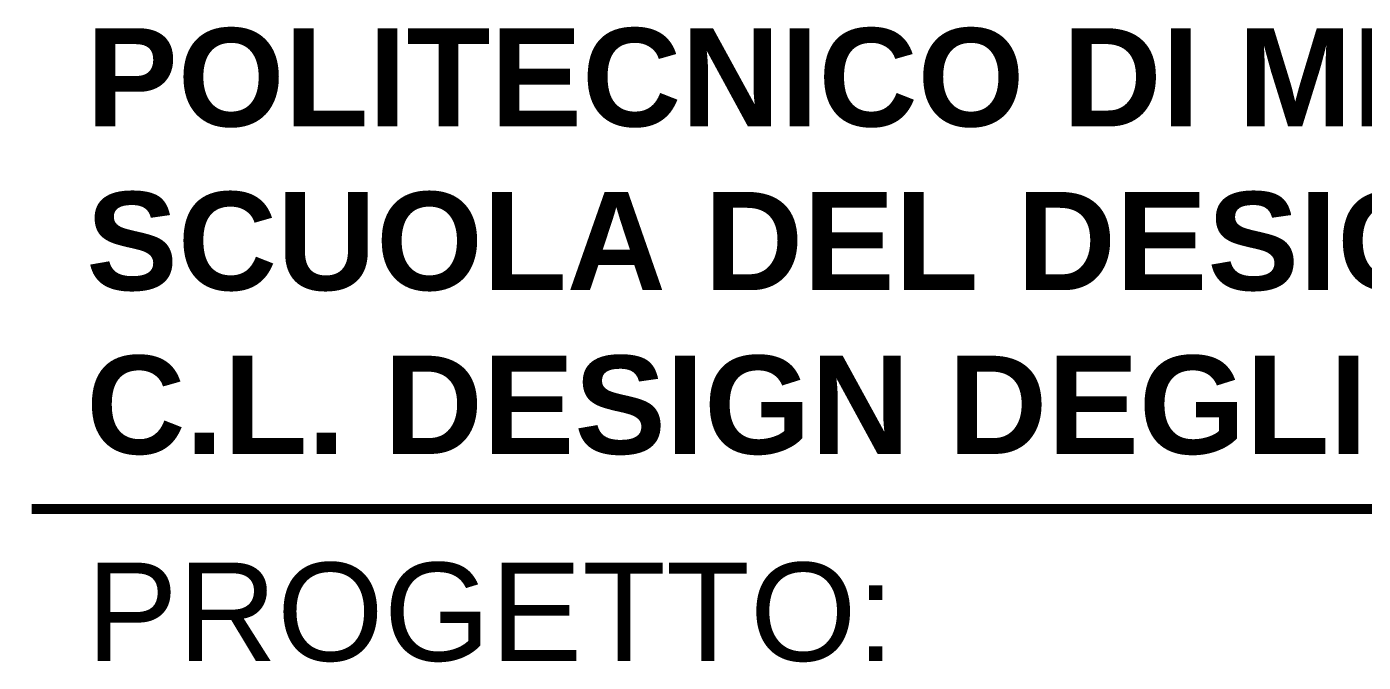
# Paper-space layout 'A000' of a CAD drawing. Header units: millimetres. Extents: x 0 to 841, y 0 to 594.
# Drawn here: x 780.91 to 805.39, y 257.19 to 268.84 of the extents above; entities that cross this region are included whole.
import ezdxf
from ezdxf.enums import TextEntityAlignment as Align

# ---------------------------------------------------------------- set-up
doc = ezdxf.new("R2010")
doc.units = ezdxf.units.MM
doc.header["$MEASUREMENT"] = 0
doc.layers.add('G-ANNO-TEXT', color=3, linetype='Continuous')
doc.layers.add('G-ANNO-TTLB', color=3, linetype='Continuous')
doc.styles.add('ARIAL', font='arial.ttf')
doc.styles.add('ARIAL-BOLD', font='arialbd.ttf')

# ---------------------------------------------------------------- blocks, each defined once
blk = doc.blocks.new('BLOCK_TITLE')
at = {"layer": 'G-ANNO-TTLB', "const_width": 0.18}
blk.add_lwpolyline([(0, 250), (-50, 250)], dxfattribs=at)
at = {"layer": 'G-ANNO-TEXT', "style": 'ARIAL'}
blk.add_text('PROGETTO:', height=1.8, dxfattribs=at).set_placement((-49, 249.016), align=Align.TOP_LEFT)
at = {"layer": 'G-ANNO-TEXT', "insert": (-49, 250.983), "char_height": 1.8, "width": 56.86944, "attachment_point": 7, "style": 'ARIAL-BOLD'}
blk.add_mtext('\\pxql;POLITECNICO DI MILANO\\PSCUOLA DEL DESIGN\\PC.L. DESIGN DEGLI INTERNI', dxfattribs=at)
at = {"layer": 'G-ANNO-TEXT', "style": 'ARIAL-BOLD'}
for tag, height, p in [('PROJECT_TITLE', 3.6, (-25, 223.608)), ('STUDENTS', 1.8, (-25, 158.333)), ('DRAWING_TITLE', 1.8, (-25, 141.667)), ('NOTES', 1.8, (-25, 125)), ('FILENAME', 1.8, (-25, 108.333)), ('SHEET', 9.6, (-25, 25))]:
    blk.add_attdef(tag, text='', height=height, dxfattribs=at).set_placement(p, align=Align.MIDDLE_CENTER)
at = {"layer": 'G-ANNO-TEXT', "style": 'ARIAL-BOLD', "flags": 2}
for tag, p in [('CLASS', (-25, 191.667)), ('PROFESSOR', (-25, 175))]:
    blk.add_attdef(tag, text='', height=1.8, dxfattribs=at).set_placement(p, align=Align.MIDDLE_CENTER)
at = {"layer": 'G-ANNO-TEXT', "style": 'ARIAL-BOLD'}
for tag, p in [('VERSION_9', (-49, 92.5)), ('VERSION_8', (-49, 87.5)), ('VERSION_7', (-49, 82.5)), ('VERSION_6', (-49, 77.5)), ('VERSION_5', (-49, 72.5)), ('VERSION_4', (-49, 67.5)), ('VERSION_3', (-49, 62.5)), ('VERSION_2', (-49, 57.5)), ('VERSION_1', (-49, 52.5)), ('SHEET_TOTAL', (-5.681, 47.981)), ('DATE', (-39.015, 5.53)), ('REV', (-39.015, 2.506))]:
    blk.add_attdef(tag, text='', height=1.8, dxfattribs=at).set_placement(p, align=Align.MIDDLE_LEFT)
for tag, p in [('DATA_9', (-2.806, 92.5)), ('DATA_8', (-2.806, 87.5)), ('DATA_7', (-2.806, 82.5)), ('DATA_6', (-2.806, 77.5)), ('DATA_5', (-2.806, 72.5)), ('DATA_4', (-2.806, 67.5)), ('DATA_3', (-2.806, 62.5)), ('DATA_2', (-2.806, 57.5)), ('DATA_1', (-2.806, 52.5)), ('SHEET_COPY', (-11.423, 47.981)), ('SCALE', (-4.416, 5.53))]:
    blk.add_attdef(tag, text='', height=1.8, dxfattribs=at).set_placement(p, align=Align.MIDDLE_RIGHT)

psp = doc.layouts.new('A000')

# ---------------------------------------------------------------- block references
psp.add_blockref('BLOCK_TITLE', (831, 10))

doc.saveas('drawing.dxf')
